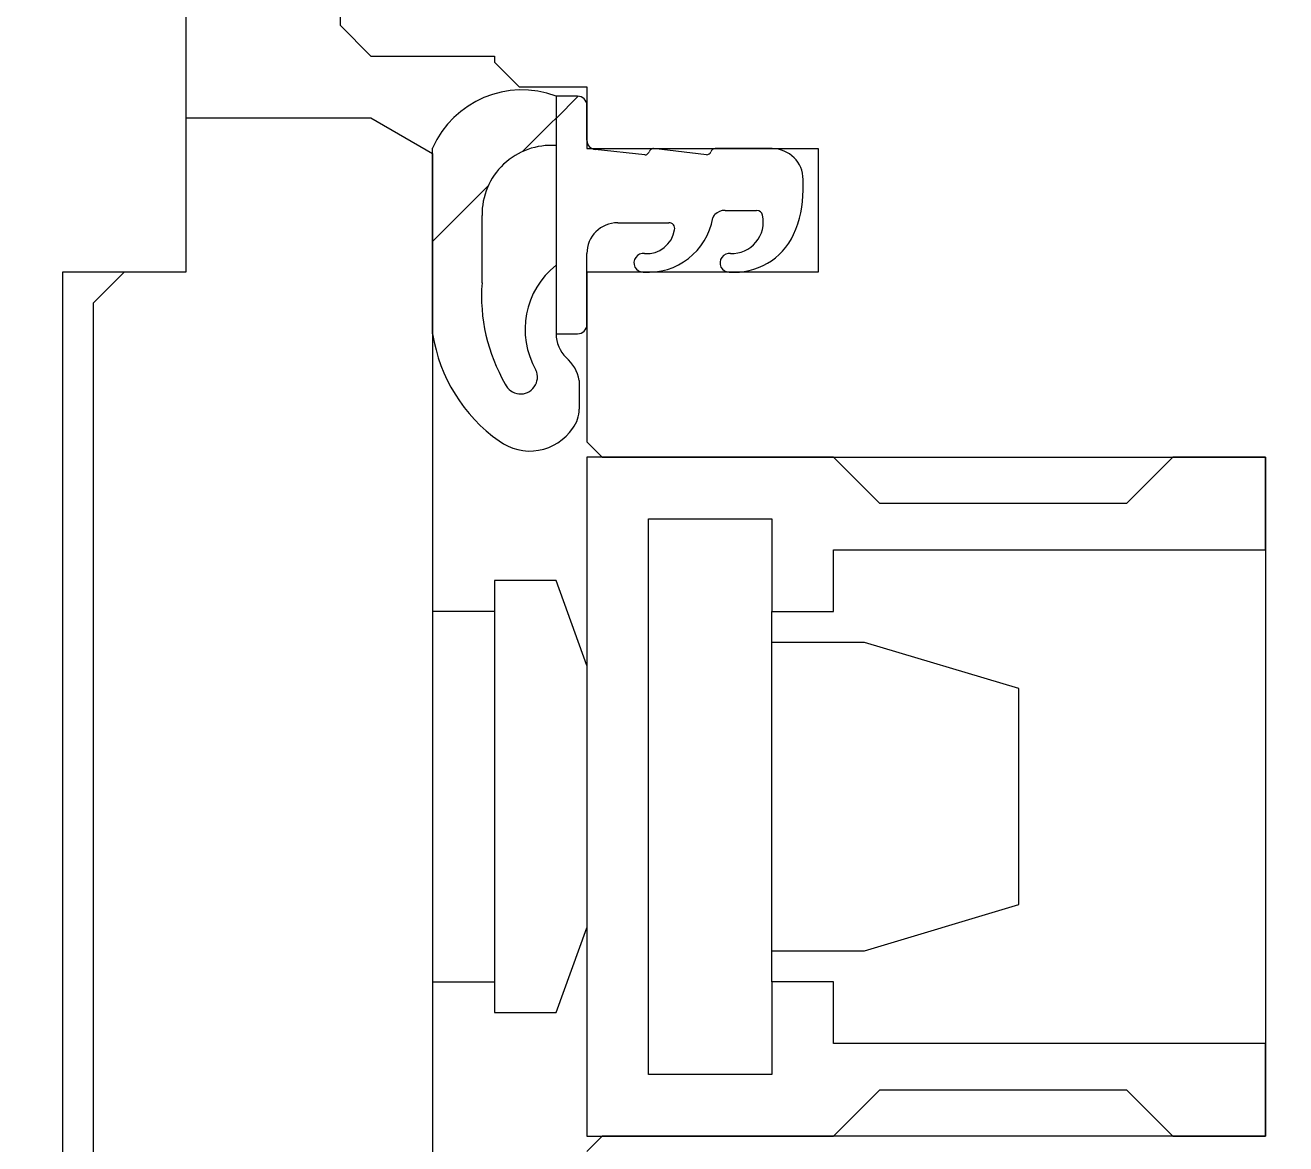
# Model space of a CAD drawing. Header units: metres. Extents: x 2.1 to 55.1, y 135.2 to 164.9.
# Drawn here: x 32.2237 to 32.26457, y 143.22345 to 143.2597 of the extents above; entities that cross this region are included whole.
import ezdxf

# ---------------------------------------------------------------- set-up
doc = ezdxf.new("R2010")
doc.units = ezdxf.units.M
doc.header["$PDMODE"] = 65
doc.linetypes.add('AUSGEZOGEN', pattern=[0])
doc.linetypes.add('VERDECKT', pattern=[9.524999999999999, 6.35, -3.175])
for name, color, linetype, lineweight in [('XR$1$Fenster', 7, 'AUSGEZOGEN', 18), ('XR$1$Vermassung Decke', 180, 'VERDECKT', 25), ('XR$1$Vorhangbrett', 7, 'AUSGEZOGEN', 13), ('XR$1$Werkplan- Ausfuehrungsmasse', 7, 'AUSGEZOGEN', 13)]:
    doc.layers.add(name, color=color, linetype=linetype, lineweight=lineweight)
doc.styles.add('ARIAL', font='ARIAL.TTF')
doc.dimstyles.new('DIMSTYLE_16', dxfattribs={"dimtxt": 0.125, "dimasz": 0.15, "dimexe": 0, "dimexo": 0, "dimgap": 0.0625, "dimtad": 2, "dimdec": 1, "dimlfac": 100, "dimrnd": 0.5, "dimzin": 4, "dimdsep": 46, "dimtxsty": 'ARIAL', "dimblk1": 'ALL_ML_KREIS', "dimblk2": 'ALL_ML_KREIS', "dimsah": 1, "dimcen": 0, "dimclrd": 256, "dimclre": 256, "dimclrt": 256, "dimadec": 0, "dimazin": 0, "dimtfac": 1, "dimtdec": 0, "dimtix": 1, "dimtmove": 2, "dimatfit": 3, "dimfxl": 0, "dimtvp": 1.2, "dimtzin": 0, "dimlwd": 0, "dimlwe": -1, "dimarcsym": 0})
doc.dimstyles.new('DIMSTYLE_18', dxfattribs={"dimtxt": 0.125, "dimasz": 0.15, "dimexe": 0, "dimexo": 0, "dimgap": 0.0625, "dimtad": 2, "dimrnd": 0.005, "dimzin": 4, "dimdsep": 46, "dimtxsty": 'ARIAL', "dimblk1": 'ALL_ML_KREIS', "dimblk2": 'ALL_ML_KREIS', "dimsah": 1, "dimcen": 0, "dimclrd": 256, "dimclre": 256, "dimclrt": 256, "dimadec": 0, "dimazin": 0, "dimtfac": 1, "dimtdec": 0, "dimtix": 1, "dimtmove": 2, "dimatfit": 3, "dimfxl": 0, "dimtzin": 0, "dimlwd": 0, "dimlwe": -1, "dimarcsym": 0})
doc.dimstyles.new('DIMSTYLE_3', dxfattribs={"dimtxt": 0.1, "dimasz": 0.15, "dimexe": 0, "dimexo": 0, "dimgap": 0.05, "dimtad": 2, "dimdec": 1, "dimlfac": 100, "dimrnd": 0.5, "dimzin": 4, "dimdsep": 46, "dimtxsty": 'ARIAL', "dimblk1": 'ALL_ML_KREIS', "dimblk2": 'ALL_ML_KREIS', "dimsah": 1, "dimcen": 0, "dimclrd": 240, "dimclre": 240, "dimclrt": 240, "dimadec": 0, "dimazin": 0, "dimtfac": 1, "dimtdec": 0, "dimtix": 1, "dimtmove": 2, "dimatfit": 3, "dimfxl": 0, "dimtvp": 1.2, "dimtzin": 0, "dimlwd": 0, "dimlwe": 13, "dimarcsym": 0})
doc.dimstyles.new('DIMSTYLE_35', dxfattribs={"dimtxt": 0.1, "dimasz": 0.15, "dimexe": 0, "dimexo": 1e-06, "dimgap": 0.05, "dimtad": 2, "dimdec": 1, "dimlfac": 100, "dimrnd": 0.1, "dimzin": 4, "dimdsep": 46, "dimtxsty": 'ARIAL', "dimblk1": 'ALL_ML_KREIS', "dimblk2": 'ALL_ML_KREIS', "dimsah": 1, "dimcen": 0, "dimse1": 1, "dimse2": 1, "dimclrd": 256, "dimclre": 256, "dimclrt": 256, "dimadec": 0, "dimazin": 0, "dimtfac": 1, "dimtdec": 0, "dimtix": 1, "dimtmove": 2, "dimatfit": 3, "dimfxl": 0, "dimtvp": 1.2, "dimtzin": 0, "dimlwd": 0, "dimlwe": 18, "dimarcsym": 0})

# ---------------------------------------------------------------- blocks, each defined once
blk = doc.blocks.new('SCHRAFFUR_0')
at = {"layer": 'XR$1$Fenster', "color": 7, "linetype": 'AUSGEZOGEN', "lineweight": 13, "transparency": 33554687}
blk.add_line((32.23691174316406, 143.2526917114258), (32.23871435079869, 143.2544943190604), dxfattribs=at)
blk.add_lwpolyline([(32.23982207936808, 143.2556020476298), (32.2407517868812, 143.2565317551429), (32.2407517868812, 143.2565317551429), (32.24091181607005, 143.2566917843318)], dxfattribs=at)
blk = doc.blocks.new('ALL_ML_KREIS')
at = {"color": 0, "linetype": 'ByBlock', "lineweight": -2}
for p, q in [((0, -0.5), (0, 0.5)), ((-1, 0), (0.5, 0))]:
    blk.add_line(p, q, dxfattribs=at)
blk.add_circle((0, 0), 0.15, dxfattribs=at)
blk = doc.blocks.new('*D32')
at = {"layer": 'DEFPOINTS', "color": 92, "linetype": 'AUSGEZOGEN', "lineweight": 13, "true_color": 0x00c600, "transparency": 33554687}
for p in [(28.73091207872055, 143.084699050955), (28.57091207872055, 143.0046990509549), (34.85591207872056, 143.0046990509549)]:
    blk.add_point(p, dxfattribs=at)
at = {"layer": 'XR$1$Vermassung Decke', "color": 92, "linetype": 'AUSGEZOGEN', "lineweight": -2, "true_color": 0x00c600, "transparency": 33554687}
for p, q in [((34.85591207872056, 143.084699050955), (34.85591207872056, 143.084699050955)), ((34.85591207872056, 143.0046990509549), (34.85591207872056, 143.084699050955)), ((34.85591207872056, 143.0046990509549), (34.85591207872056, 143.0046990509549))]:
    blk.add_line(p, q, dxfattribs=at)
at = {"layer": 'XR$1$Vermassung Decke', "color": 92, "linetype": 'AUSGEZOGEN', "lineweight": 13, "true_color": 0x00c600, "transparency": 33554687, "xscale": 0.15, "yscale": 0.15, "zscale": 0.15}
for p, rotation in [((34.85591207872056, 143.084699050955), 90), ((34.85591207872056, 143.0046990509549), 270)]:
    blk.add_blockref('ALL_ML_KREIS', p, dxfattribs=dict(at, rotation=rotation))
at = {"layer": 'XR$1$Vermassung Decke', "color": 92, "linetype": 'AUSGEZOGEN', "lineweight": 13, "true_color": 0x00c600, "transparency": 33554687, "insert": (34.75420675812029, 143.142199050955), "char_height": 0.1, "width": 0.3, "attachment_point": 5, "rotation": 90, "style": 'ARIAL'}
blk.add_mtext('\\A1;{\\A1;{8\\H0.066000;\\S^ ;}}', dxfattribs=at)
blk = doc.blocks.new('*D178')
at = {"layer": 'DEFPOINTS', "transparency": 33554687}
for p in [(32.09091207872055, 143.264699050955), (32.09091207872055, 143.084699050955), (33.51091207872054, 143.084699050955)]:
    blk.add_point(p, dxfattribs=at)
at = {"layer": 'XR$1$Werkplan- Ausfuehrungsmasse', "lineweight": -2, "transparency": 33554687}
for p, q in [((33.51091207872054, 143.264699050955), (33.51091207872054, 143.264699050955)), ((33.51091207872054, 143.084699050955), (33.51091207872054, 143.264699050955)), ((33.51091207872054, 143.084699050955), (33.51091207872054, 143.084699050955))]:
    blk.add_line(p, q, dxfattribs=at)
at = {"layer": 'XR$1$Werkplan- Ausfuehrungsmasse', "transparency": 33554687, "xscale": 0.15, "yscale": 0.15, "zscale": 0.15}
for p, rotation in [((33.51091207872054, 143.264699050955), 90), ((33.51091207872054, 143.084699050955), 270)]:
    blk.add_blockref('ALL_ML_KREIS', p, dxfattribs=dict(at, rotation=rotation))
at = {"layer": 'XR$1$Werkplan- Ausfuehrungsmasse', "transparency": 33554687, "insert": (33.3962804279702, 143.3746990509549), "char_height": 0.125, "width": 0.5, "attachment_point": 5, "rotation": 90, "style": 'ARIAL'}
blk.add_mtext('\\A1;{\\A1;{18\\H0.082500;\\S^ ;}}', dxfattribs=at)
blk = doc.blocks.new('*D179')
at = {"layer": 'DEFPOINTS', "transparency": 33554687}
for p in [(33.79091207872055, 149.1746990021271), (32.09091207872055, 143.264699050955), (33.51091207872054, 143.264699050955)]:
    blk.add_point(p, dxfattribs=at)
at = {"layer": 'XR$1$Werkplan- Ausfuehrungsmasse', "lineweight": -2, "transparency": 33554687}
for p, q in [((33.65091207872054, 149.1746990021271), (33.51091207872054, 149.1746990021271)), ((33.51091207872054, 143.264699050955), (33.51091207872054, 149.1746990021271)), ((33.51091207872054, 143.264699050955), (33.51091207872054, 143.264699050955))]:
    blk.add_line(p, q, dxfattribs=at)
at = {"layer": 'XR$1$Werkplan- Ausfuehrungsmasse', "transparency": 33554687, "xscale": 0.15, "yscale": 0.15, "zscale": 0.15}
for p, rotation in [((33.51091207872054, 149.1746990021271), 90), ((33.51091207872054, 143.264699050955), 270)]:
    blk.add_blockref('ALL_ML_KREIS', p, dxfattribs=dict(at, rotation=rotation))
at = {"layer": 'XR$1$Werkplan- Ausfuehrungsmasse', "transparency": 33554687, "insert": (33.3962804279702, 145.9040099601457), "char_height": 0.125, "width": 0.5, "attachment_point": 5, "rotation": 90, "style": 'ARIAL'}
blk.add_mtext('\\A1;{\\A1;{5.91\\H0.082500;\\S^ ;}}', dxfattribs=at)
blk = doc.blocks.new('*D239')
at = {"layer": 'DEFPOINTS', "color": 191, "linetype": 'AUSGEZOGEN', "lineweight": 13, "true_color": 0xbe96ea, "transparency": 33554687}
for p in [(35.68591207872056, 143.3446990509549), (31.49091207872055, 143.264699050955), (31.69091207872055, 143.264699050955)]:
    blk.add_point(p, dxfattribs=at)
at = {"layer": 'XR$1$Vorhangbrett', "color": 191, "linetype": 'AUSGEZOGEN', "lineweight": -2, "true_color": 0xbe96ea, "transparency": 33554687}
blk.add_line((31.49091207872055, 143.264699050955), (31.49091207872055, 143.3446990509549), dxfattribs=at)
at = {"layer": 'XR$1$Vorhangbrett', "color": 191, "linetype": 'AUSGEZOGEN', "lineweight": 13, "true_color": 0xbe96ea, "transparency": 33554687, "xscale": 0.15, "yscale": 0.15, "zscale": 0.15}
for p, rotation in [((31.49091207872055, 143.3446990509549), 90), ((31.49091207872055, 143.264699050955), 270)]:
    blk.add_blockref('ALL_ML_KREIS', p, dxfattribs=dict(at, rotation=rotation))
at = {"layer": 'XR$1$Vorhangbrett', "color": 191, "linetype": 'AUSGEZOGEN', "lineweight": 13, "true_color": 0xbe96ea, "transparency": 33554687, "insert": (31.38920675812028, 143.4021990509549), "char_height": 0.1, "width": 0.3, "attachment_point": 5, "rotation": 90, "style": 'ARIAL'}
blk.add_mtext('\\A1;{\\A1;{8\\H0.066000;\\S^ ;}}', dxfattribs=at)

msp = doc.modelspace()

# ---------------------------------------------------------------- hatches: boundary and pattern name
at = {"layer": 'XR$1$Fenster', "linetype": 'AUSGEZOGEN', "lineweight": 13, "transparency": 33554687}
h = msp.add_hatch(dxfattribs=at)
h.set_pattern_fill('SCHRAFFUR_1', color=256, scale=0.05, angle=180, style=0, pattern_type=2)
h.set_pattern_definition([(225, (0, 0), (0.1414213562373095, -0.1414213562373095), []), (225, (0.07071067811865477, -0.07071067811865472), (0.1414213562373095, -0.1414213562373095), [])])
h.paths.add_polyline_path([(32.24191174331359, 143.2559699297224), (32.24191174134919, 143.2570992832883), (32.24191135627491, 143.2571144780383), (32.24191020209341, 143.2571296337823), (32.24190828176746, 143.2571447116156), (32.24190560022652, 143.2571596728337), (32.24190216435405, 143.2571744790314), (32.2418979829699, 143.2571890922013), (32.24189306680761, 143.2572034748318), (32.24188742848689, 143.2572175900026), (32.24188108248126, 143.2572314014805), (32.24187404508079, 143.2572448738115), (32.24186633435041, 143.2572579724125), (32.24185797008345, 143.2572706636593), (32.24184897375085, 143.257282914974), (32.2418393684461, 143.2572946949073), (32.24182917882584, 143.2573059732205), (32.2418184310467, 143.2573167209622), (32.24180715269807, 143.2573269105433), (32.24179537273131, 143.257336515807), (32.24178312138542, 143.257345512097), (32.24177043010945, 143.2573538763198), (32.2417573314817, 143.2573615870046), (32.24174385912616, 143.2573686243582), (32.24173004762618, 143.2573749703158), (32.2417159324357, 143.2573806085874), (32.24170154978819, 143.2573855246997), (32.24168693660371, 143.257389706033), (32.24167213039406, 143.257393141854), (32.24165716916664, 143.2573958233428), (32.24164209132663, 143.2573977436163), (32.24162693557869, 143.2573988977451), (32.24161174082737, 143.2573992827665), (32.24091174082737, 143.2573992815489), (32.24091175422078, 143.249699281549), (32.24161175422077, 143.2496992827666), (32.24162694897076, 143.2496996678408), (32.24164210471469, 143.2497008220223), (32.24165718254801, 143.2497027423483), (32.24167214376612, 143.2497054238892), (32.24168694996381, 143.2497088597617), (32.24170156313374, 143.2497130411458), (32.24171594576416, 143.2497179573081), (32.24173006093501, 143.2497235956289), (32.24174387241292, 143.2497299416345), (32.24175734474397, 143.2497369790349), (32.2417704433449, 143.2497446897653), (32.24178313459178, 143.2497530540323), (32.24179538590636, 143.2497620503649), (32.24180716583971, 143.2497716556696), (32.2418184441529, 143.2497818452899), (32.24182919189465, 143.249792593069), (32.24183938147567, 143.2498038714177), (32.24184898673946, 143.2498156513844), (32.24185798302943, 143.2498279027303), (32.24186634725223, 143.2498405940063), (32.24187405793705, 143.2498536926341), (32.24188109529064, 143.2498671649896), (32.24188744124823, 143.2498809764895), (32.24189307951984, 143.24989509168), (32.24189799563209, 143.2499094743276), (32.24190217696541, 143.249924087512), (32.24190561278637, 143.2499388937216), (32.24190829427527, 143.2499538549491), (32.24191021454877, 143.2499689327891), (32.24191136867755, 143.249984088537), (32.24191175369896, 143.2499992832884), (32.24191174969841, 143.2522992391634), (32.24191303310313, 143.2523498883344), (32.24191688019904, 143.2524004074943), (32.24192328111069, 143.2524506669609), (32.24193221940701, 143.252500537719), (32.24194367214356, 143.2525498917512), (32.24195760992129, 143.2525986023661), (32.24197399696215, 143.2526465445245), (32.24199279120084, 143.2526935951595), (32.24201394439282, 143.2527396334927), (32.24203740223813, 143.2527845413445), (32.24206310452083, 143.252828203437), (32.24209098526353, 143.2528705076902), (32.24212097289676, 143.2529113455099), (32.24215299044272, 143.2529506120657), (32.24218695571279, 143.2529882065611), (32.24222278151862, 143.2530240324916), (32.2422603758959, 143.2530579978925), (32.24229964234038, 143.253090015575), (32.24234048005567, 143.2531200033503), (32.24238278421194, 143.2531478842402), (32.24242644621504, 143.2531735866748), (32.2424713539852, 143.2531970446763), (32.24251739224485, 143.2532181980285), (32.24256444281442, 143.2532369924308), (32.24261238491579, 143.2532533796385), (32.24266109548226, 143.2532673175857), (32.24271044947452, 143.2532787704939), (32.24276032020155, 143.2532877089637), (32.24281057964593, 143.2532941100502), (32.24286109879238, 143.2532979573218), (32.242911747959, 143.2532992409028), (32.24456641606614, 143.2532992437809), (32.24457740507638, 143.2532991324235), (32.24458836935184, 143.2532983871648), (32.2445992723564, 143.2532970104883), (32.24461007775815, 143.2532950069814), (32.24462074955041, 143.2532923833205), (32.2446312521717, 143.2532891482482), (32.24464155062431, 143.2532853125448), (32.24465161059083, 143.2532808889919), (32.2446613985486, 143.2532758923301), (32.24467088188135, 143.2532703392096), (32.2446800289879, 143.2532642481351), (32.24468880938748, 143.2532576394038), (32.2446971938213, 143.2532505350378), (32.24470515435003, 143.2532429587109), (32.2447126644469, 143.2532349356696), (32.24471969908614, 143.253226492649), (32.24472623482632, 143.2532176577836), (32.24473224988849, 143.2532084605136), (32.24473772422874, 143.2531989314872), (32.24474263960499, 143.2531891024576), (32.24474697963784, 143.253179006178), (32.24475072986503, 143.2531686762921), (32.24475387778975, 143.253158147222), (32.2447564129222, 143.2531474540536), (32.24475832681461, 143.2531366324196), (32.24475961308934, 143.2531257183807), (32.24476026746016, 143.2531147483058), (32.24476028774652, 143.25310375875), (32.24475967388079, 143.2530927863339), (32.24475842790859, 143.2530818676206), (32.24475655398182, 143.2530710389944), (32.24474863175678, 143.253027758176), (32.24473864859083, 143.2529849057866), (32.24472662733307, 143.252942579905), (32.24471259549735, 143.2529008774054), (32.24469658519925, 143.252859893735), (32.24467863308258, 143.2528197226958), (32.24465878023553, 143.2527804562298), (32.2446370720966, 143.2527421842088), (32.24461355835063, 143.2527049942285), (32.24458829281506, 143.252668971408), (32.24456133331677, 143.252634198195), (32.24453274155975, 143.2526007541773), (32.24450258298378, 143.2525687159005), (32.24447092661481, 143.2525381566926), (32.24443784490679, 143.2525091464964), (32.24440341357602, 143.2524817517096), (32.24436771142771, 143.2524560350322), (32.24433082017573, 143.2524320553239), (32.24429282425548, 143.2524098674684), (32.24425381063069, 143.2523895222486), (32.24421386859441, 143.25237106623), (32.24417308956461, 143.2523545416539), (32.24413156687486, 143.2523399863414), (32.24408939556089, 143.252327433606), (32.24404667214295, 143.2523169121781), (32.2440034944049, 143.2523084461388), (32.24395996117044, 143.2523020548647), (32.24391617207693, 143.252297752984), (32.24387222734735, 143.2522955503429), (32.24382822756086, 143.2522954519824), (32.24378427342263, 143.2522974581279), (32.24375252949332, 143.2523005578639), (32.24372063579951, 143.2523002791058), (32.24368895090041, 143.2522966249876), (32.24365783100789, 143.25228963659), (32.24362762598186, 143.2522793924788), (32.24359867539697, 143.2522660078218), (32.24357130472505, 143.2522496330934), (32.24354582167605, 143.2522304523836), (32.24352251273866, 143.2522086813283), (32.24350163995946, 143.2521845646847), (32.24348343799699, 143.2521583735799), (32.24346811148359, 143.2521304024627), (32.24345583272491, 143.2521009657934), (32.24344673976269, 143.2520703945087), (32.24344093482296, 143.2520390323008), (32.24343848316673, 143.2520072317537), (32.2434394123563, 143.2519753503796), (32.24344371194544, 143.251943746599), (32.24345133359677, 143.251912775712), (32.24346219162523, 143.2518827859033), (32.24347616396134, 143.2518541143279), (32.24349309352358, 143.251827083321), (32.24351278998436, 143.2518019967739), (32.24353503190969, 143.2517791367177), (32.24355956924865, 143.2517587601526), (32.24358612614456, 143.2517410961584), (32.24361440403618, 143.2517263433194), (32.24364408501435, 143.251714667492), (32.24367483539589, 143.2517061999395), (32.24370630947509, 143.2517010358568), (32.24373815341016, 143.2516992333002), (32.24383914326566, 143.2516938608228), (32.24394027436055, 143.2516932986189), (32.24404131770528, 143.2516975479616), (32.24414204450898, 143.2517065992291), (32.24424222669753, 143.2517204319268), (32.24434163742995, 143.2517390147336), (32.24444005161208, 143.2517623055726), (32.24453724640624, 143.2517902517069), (32.24463300173575, 143.2518227898583), (32.24472710078331, 143.2518598463513), (32.24481933048194, 143.2519013372795), (32.24490948199736, 143.2519471686955), (32.24499735120091, 143.2519972368241), (32.24508273913174, 143.2520514282966), (32.24516545244725, 143.2521096204083), (32.24524530386102, 143.2521716813957), (32.2453221125667, 143.2522374707349), (32.24539570464755, 143.2523068394603), (32.24546591347018, 143.2523796305013), (32.24553258006187, 143.2524556790383), (32.24559555347046, 143.2525348128758), (32.24565469110624, 143.2526168528323), (32.24570985906483, 143.252701613146), (32.24576093243024, 143.2527889018954), (32.24580779555788, 143.252878521434), (32.24585034233628, 143.2529702688377), (32.24588847642742, 143.2530639363641), (32.24592211148494, 143.2531593119236), (32.24595117134943, 143.2532561795585), (32.24597559022113, 143.2533543199331), (32.24599531280875, 143.2534535108297), (32.24599607632422, 143.2534576370329), (32.24599692623975, 143.2534617463093), (32.24599786218121, 143.2534658368498), (32.2459988837366, 143.2534699068539), (32.24599999045618, 143.2534739545298), (32.24600118185278, 143.2534779780958), (32.24600245740195, 143.2534819757805), (32.24600381654212, 143.2534859458241), (32.24600525867505, 143.253489886479), (32.24600678316585, 143.2534937960105), (32.24600838934343, 143.2534976726975), (32.24601007650072, 143.2535015148335), (32.24601184389503, 143.253505320727), (32.24601369074833, 143.2535090887028), (32.24601561624759, 143.2535128171021), (32.24601761954521, 143.2535165042836), (32.24601969975929, 143.2535201486241), (32.24602185597412, 143.2535237485194), (32.24602408724046, 143.2535273023848), (32.24602639257613, 143.2535308086557), (32.24602877096626, 143.2535342657888), (32.24603122136387, 143.2535376722621), (32.24603374269024, 143.253541026576), (32.24603633383548, 143.253544327254), (32.24603899365891, 143.253547572843), (32.24604172098967, 143.2535507619142), (32.24604451462712, 143.2535538930639), (32.24604737334148, 143.2535569649137), (32.24605029587431, 143.2535599761111), (32.24605328093907, 143.2535629253309), (32.2460563272217, 143.2535658112745), (32.24606526878258, 143.2535739074891), (32.24607440304597, 143.2535817856509), (32.24608372469569, 143.2535894411749), (32.24609322830658, 143.2535968696055), (32.2461029083475, 143.2536040666195), (32.24611275918468, 143.253611028028), (32.24612277508488, 143.2536177497796), (32.24613295021889, 143.2536242279622), (32.24614327866473, 143.2536304588054), (32.24615375441126, 143.253636438683), (32.24616437136157, 143.2536421641147), (32.24617512333658, 143.2536476317682), (32.24618600407867, 143.2536528384613), (32.24619700725519, 143.2536577811638), (32.24620812646231, 143.253662456999), (32.24621935522862, 143.2536668632455), (32.24623068701899, 143.2536709973389), (32.24624211523827, 143.2536748568733), (32.24625363323529, 143.2536784396022), (32.24626523430651, 143.2536817434406), (32.24627691170009, 143.2536847664656), (32.24628865861982, 143.2536875069178), (32.24630046822894, 143.2536899632024), (32.24631233365429, 143.2536921338896), (32.24632424799013, 143.2536940177162), (32.24633620430235, 143.2536956135858), (32.24634819563233, 143.2536969205696), (32.24636021500114, 143.2536979379069), (32.24637225541345, 143.2536986650057), (32.24638430986176, 143.2536991014427), (32.24639637133038, 143.2536992469639), (32.24741525376841, 143.2536992487362), (32.24742395491579, 143.2536990593868), (32.24743263958695, 143.2536984916668), (32.24744129133618, 143.2536975466514), (32.24744989378016, 143.25369622613), (32.2474584306289, 143.2536945326033), (32.24746688571663, 143.2536924692782), (32.24747524303241, 143.2536900400618), (32.24748348675045, 143.2536872495544), (32.24749160126008, 143.25368410304), (32.24749957119526, 143.2536806064771), (32.24750738146382, 143.253676766487), (32.24751501727582, 143.2536725903411), (32.24752246417177, 143.2536680859477), (32.24752970804988, 143.2536632618365), (32.24753673519282, 143.2536581271426), (32.24754353229368, 143.2536526915894), (32.24755008648113, 143.2536469654698), (32.24755638534391, 143.2536409596271), (32.24756241695415, 143.2536346854342), (32.24756816989015, 143.2536281547721), (32.24757363325791, 143.2536213800078), (32.2475787967117, 143.2536143739701), (32.24758365047381, 143.253607149926), (32.24758818535291, 143.2535997215554), (32.24759239276156, 143.2535921029248), (32.24759626473242, 143.2535843084613), (32.24759979393333, 143.2535763529249), (32.24760297368126, 143.2535682513805), (32.24760579795489, 143.2535600191695), (32.24760826140604, 143.2535516718809), (32.24761035936981, 143.2535432253214), (32.24762114210748, 143.2534840625565), (32.24762845928306, 143.2534243720285), (32.24763228603322, 143.2533643565624), (32.24763260935485, 143.2533042200872), (32.24762942814933, 143.2532441669431), (32.24762275322625, 143.2531844011871), (32.24761260726655, 143.2531251258997), (32.24759902474565, 143.253066542495), (32.24758205181612, 143.2530088500358), (32.24756174615102, 143.2529522445576), (32.24753817674775, 143.2528969184028), (32.24751142369377, 143.2528430595661), (32.2474815778944, 143.2527908510567), (32.24744874076389, 143.2527404702762), (32.2474130238809, 143.2526920884153), (32.24737454860925, 143.252645869873), (32.24733344568568, 143.2526019716969), (32.2472898547755, 143.2525605430506), (32.24724392399803, 143.2525217247061), (32.24719580942337, 143.2524856485659), (32.24714567454199, 143.2524524372145), (32.24709368970927, 143.2524222035023), (32.24704003156663, 143.2523950501615), (32.24698488244125, 143.2523710694577), (32.24692842972662, 143.2523503428758), (32.24687086524572, 143.2523329408435), (32.24681238459929, 143.252318922492), (32.24675318650111, 143.2523083354546), (32.24669347210283, 143.2523012157057), (32.24663344431044, 143.2522975874377), (32.24657330709486, 143.2522974629792), (32.24654156316554, 143.2523005627152), (32.24650966947173, 143.2523002839571), (32.24647798457262, 143.2522966298388), (32.24644686468012, 143.2522896414413), (32.24641665965407, 143.2522793973301), (32.24638770906919, 143.252266012673), (32.24636033839727, 143.2522496379446), (32.24633485534827, 143.2522304572349), (32.24631154641088, 143.2522086861796), (32.24629067363168, 143.252184569536), (32.24627247166922, 143.2521583784311), (32.24625714515581, 143.2521304073139), (32.24624486639713, 143.2521009706447), (32.2462357734349, 143.25207039936), (32.24622996849517, 143.252039037152), (32.24622751683895, 143.252007236605), (32.24622844602852, 143.2519753552308), (32.24623274561766, 143.2519437514503), (32.24624036726899, 143.2519127805633), (32.24625122529745, 143.2518827907545), (32.24626519763358, 143.2518541191791), (32.24628212719581, 143.2518270881723), (32.24630182365659, 143.2518020016252), (32.24632406558192, 143.251779141569), (32.24634860292088, 143.2517587650038), (32.24637515981678, 143.2517411010096), (32.24640343770841, 143.2517263481707), (32.24643311868657, 143.2517146723433), (32.2464638690681, 143.2517062047907), (32.2464953431473, 143.251701040708), (32.24652718708238, 143.2516992381515), (32.24661013599769, 143.2516943913131), (32.24669321113939, 143.2516927990737), (32.24677628485856, 143.2516944638798), (32.24685922950843, 143.2516993831735), (32.24694191764063, 143.251707549396), (32.24702422220086, 143.2517189499995), (32.24710601672425, 143.2517335674663), (32.24718717552959, 143.2517513793362), (32.24726757391252, 143.2517723582403), (32.24734708833707, 143.2517964719435), (32.24742559662555, 143.251823683394), (32.24750297814619, 143.2518539507799), (32.24757911399863, 143.2518872275942), (32.24765388719646, 143.2519234627054), (32.24772718284711, 143.2519626004364), (32.24779888832832, 143.2520045806504), (32.24786889346115, 143.2520493388425), (32.24793709067942, 143.25209680624), (32.24800337519483, 143.2521469099066), (32.24806764515804, 143.2521995728558), (32.24812980181519, 143.2522547141685), (32.24818974965962, 143.2523122491174), (32.2482473965786, 143.2523720892973), (32.24830265399487, 143.2524341427609), (32.24835543700279, 143.25249831416), (32.24840566449873, 143.2525645048923), (32.24845325930576, 143.2526326132526), (32.24849814829217, 143.2527025345891), (32.24854026248391, 143.2527741614643), (32.24857953717049, 143.25284738382), (32.24861591200449, 143.2529220891468), (32.24863506969061, 143.2529656776253), (32.24865363664847, 143.2530095209883), (32.24867160948799, 143.2530536112303), (32.24868898492746, 143.2530979403008), (32.24870575979433, 143.2531425001061), (32.24872193102568, 143.2531872825097), (32.24873749566881, 143.253232279335), (32.24875245088175, 143.2532774823659), (32.24876679393387, 143.2533228833488), (32.24878052220625, 143.2533684739941), (32.24879363319227, 143.2534142459772), (32.24880612449797, 143.2534601909408), (32.2488179938426, 143.2535063004958), (32.24882923905891, 143.2535525662229), (32.24883985809363, 143.2535989796746), (32.24884984900789, 143.2536455323763), (32.24885920997738, 143.2536922158278), (32.24886793929293, 143.2537390215053), (32.24887603536065, 143.2537859408626), (32.24888349670226, 143.2538329653326), (32.24889032195542, 143.2538800863292), (32.24889650987391, 143.2539272952485), (32.24890205932785, 143.2539745834707), (32.24890696930399, 143.2540219423614), (32.24891123890582, 143.2540693632735), (32.24891486735373, 143.2541168375482), (32.24891785398524, 143.2541643565174), (32.248920198255, 143.2542119115045), (32.24892189973496, 143.2542594938264), (32.24892295811447, 143.2543070947952), (32.24892337320027, 143.2543547057194), (32.2489229956308, 143.2546993486488), (32.24892165874068, 143.254749983169), (32.24891776244036, 143.2548004852557), (32.24891131670445, 143.2548507256219), (32.24890233803425, 143.254900575651), (32.24889084941542, 143.2549499077252), (32.24887688025914, 143.2549985955532), (32.2488604663269, 143.2550465144924), (32.24884164963883, 143.2550935418692), (32.24882047836621, 143.255139557292), (32.24879700670813, 143.2551844429599), (32.24877129475274, 143.2552280839642), (32.24874340832339, 143.2552703685828), (32.24871341881015, 143.2553111885658), (32.24868140298712, 143.2553504394128), (32.24864744281572, 143.2553880206405), (32.24861162523497, 143.2554238360397), (32.24857404193897, 143.2554577939221), (32.24853478914206, 143.2554898073545), (32.24849396733256, 143.2555197943814), (32.24845168101554, 143.2555476782352), (32.24840803844521, 143.2555733875326), (32.24836315134781, 143.2555968564567), (32.24831713463566, 143.2556180249266), (32.24827010611292, 143.2556368387504), (32.24822218617399, 143.255653249764), (32.24817349749535, 143.2556672159548), (32.24812416472143, 143.2556787015689), (32.24807431414562, 143.2556876772029), (32.24802407338685, 143.2556941198788), (32.24797357106296, 143.2556980131032), (32.24792293646139, 143.2556993469092), (32.24607134689158, 143.2556992373586), (32.24606543392977, 143.2556991186019), (32.2460595304625, 143.2556987632222), (32.24605364595508, 143.2556981717892), (32.24604778984243, 143.2556973452511), (32.2460419715139, 143.2556962849334), (32.24603620029833, 143.2556949925359), (32.24603048544895, 143.2556934701308), (32.24602483612868, 143.2556917201591), (32.24601926139528, 143.2556897454267), (32.24601377018705, 143.2556875490996), (32.24600837130826, 143.2556851346994), (32.2460030734152, 143.2556825060971), (32.24599788500224, 143.2556796675075), (32.24599281438819, 143.2556766234815), (32.24598786970301, 143.2556733789), (32.24598305887476, 143.2556699389652), (32.24597838961684, 143.2556663091923), (32.24597386941571, 143.2556624954012), (32.24596950551883, 143.2556585037068), (32.24596530492301, 143.255654340509), (32.24596127436329, 143.2556500124831), (32.24595742030206, 143.2556455265682), (32.24595374891868, 143.2556408899568), (32.2459502660997, 143.2556361100831), (32.24594697742925, 143.2556311946109), (32.24594388818021, 143.2556261514214), (32.24594100330575, 143.2556209886004), (32.24593832743131, 143.2556157144259), (32.24593586484723, 143.2556103373542), (32.2459336195019, 143.2556048660066), (32.2459315949954, 143.2555993091555), (32.24592955122646, 143.2555937025203), (32.24592728268595, 143.2555881830027), (32.24592479307575, 143.2555827596098), (32.24592208645846, 143.2555774411915), (32.24591916725086, 143.2555722364267), (32.24591604021658, 143.2555671538086), (32.24591271045843, 143.2555622016312), (32.24590918341002, 143.2555573879758), (32.24590546482688, 143.2555527206971), (32.24590156077713, 143.2555482074117), (32.24589747763154, 143.2555438554843), (32.24589322205308, 143.2555396720166), (32.24588880098618, 143.2555356638353), (32.24588422164525, 143.255531837481), (32.24587949150303, 143.2555281991979), (32.2458746182783, 143.2555247549228), (32.24586960992337, 143.2555215102763), (32.245864474611, 143.2555184705532), (32.24585922072117, 143.2555156407136), (32.24585385682737, 143.2555130253756), (32.24584839168256, 143.2555106288067), (32.24584283420492, 143.255508454918), (32.24583719346335, 143.2555065072567), (32.24583147866259, 143.2555047890011), (32.24582569912825, 143.2555033029551), (32.24581986429152, 143.2555020515438), (32.24581398367389, 143.2555010368091), (32.24580806687157, 143.2555002604071), (32.24580212353975, 143.2554997236045), (32.24579616337699, 143.2554994272775), (32.24579019610923, 143.2554993719096), (32.24407299389157, 143.2556992429226), (32.24406998996704, 143.2556995510296), (32.24406697874642, 143.2556997769564), (32.24406396247756, 143.2556999205344), (32.24406094341204, 143.2556999816563), (32.24405792380355, 143.2556999602766), (32.2440549059062, 143.2556998564112), (32.24405189197277, 143.2556996701376), (32.24404888425315, 143.255699401595), (32.24404588499253, 143.2556990509837), (32.24404289642984, 143.2556986185654), (32.24403992079598, 143.2556981046631), (32.24403696031222, 143.2556975096603), (32.2440340171885, 143.2556968340011), (32.24403109362184, 143.2556960781899), (32.24402819179464, 143.255695242791), (32.24402531387305, 143.2556943284279), (32.2440224620054, 143.2556933357832), (32.24401963832059, 143.255692265598), (32.24401684492643, 143.2556911186709), (32.24401408390814, 143.2556898958584), (32.24401135732683, 143.255688598073), (32.24400866721779, 143.2556872262838), (32.24400601558918, 143.2556857815145), (32.24400340442039, 143.2556842648438), (32.24400083566062, 143.2556826774038), (32.24399831122741, 143.2556810203795), (32.24399583300521, 143.2556792950078), (32.24399340284399, 143.2556775025768), (32.2439910225578, 143.2556756444245), (32.24398869392351, 143.2556737219379), (32.24398641867941, 143.2556717365521), (32.24398423610489, 143.2556697543735), (32.24398207821883, 143.255667745346), (32.24397994535148, 143.2556657097772), (32.24397783782928, 143.2556636479785), (32.24397575597479, 143.2556615602656), (32.2439737001066, 143.2556594469578), (32.24397167053937, 143.2556573083788), (32.24396966758373, 143.2556551448557), (32.2439676915462, 143.2556529567197), (32.24396574272921, 143.2556507443056), (32.24396382143102, 143.2556485079521), (32.24396192794572, 143.2556462480015), (32.24396006256304, 143.2556439647996), (32.24395822556851, 143.2556416586958), (32.24395641724325, 143.2556393300431), (32.24395463786403, 143.2556369791979), (32.24395288770318, 143.25563460652), (32.24395116702855, 143.2556322123724), (32.24394947610349, 143.2556297971217), (32.24394781518678, 143.2556273611375), (32.24394618453262, 143.2556249047925), (32.24394458439058, 143.2556224284628), (32.24394301500556, 143.2556199325273), (32.24394147661774, 143.2556174173679), (32.24393996946258, 143.2556148833697), (32.24393849377072, 143.2556123309205), (32.24393704976802, 143.2556097604109), (32.2439356376755, 143.2556071722342), (32.24393425770923, 143.2556045667867), (32.24393291008046, 143.2556019444671), (32.2439315949954, 143.2555993056767), (32.24393027991029, 143.2555966668866), (32.24392893228146, 143.2555940445673), (32.24392755231514, 143.2555914391201), (32.24392614022257, 143.2555888509438), (32.24392469621983, 143.2555862804345), (32.24392322052793, 143.2555837279856), (32.24392171337271, 143.2555811939877), (32.24392017498486, 143.2555786788287), (32.24391860559982, 143.2555761828935), (32.24391700545775, 143.2555737065641), (32.24391537480359, 143.2555712502194), (32.24391371388686, 143.2555688142355), (32.24391202296179, 143.2555663989851), (32.24391030228714, 143.2555640048379), (32.2439085521263, 143.2555616321603), (32.24390677274707, 143.2555592813154), (32.24390496442182, 143.2555569526631), (32.24390312742729, 143.2555546465596), (32.24390126204463, 143.255552363358), (32.24389936855933, 143.2555501034077), (32.24389744726117, 143.2555478670546), (32.24389549844422, 143.2555456546409), (32.24389352240671, 143.2555434665052), (32.2438915194511, 143.2555413029824), (32.2438894898839, 143.2555391644036), (32.24388743401575, 143.2555370510962), (32.2438853521613, 143.2555349633836), (32.24388324463915, 143.2555329015853), (32.24388111177185, 143.2555308660168), (32.24387895388586, 143.2555288569896), (32.24387677131138, 143.2555268748113), (32.24387449606773, 143.2555248894254), (32.24387216743388, 143.2555229669386), (32.24386978714811, 143.255521108786), (32.2438673569873, 143.2555193163548), (32.24386487876553, 143.2555175909829), (32.24386235433273, 143.2555159339584), (32.24385978557336, 143.2555143465182), (32.24385717440497, 143.2555128298472), (32.24385452277674, 143.2555113850777), (32.24385183266808, 143.2555100132881), (32.24384910608714, 143.2555087155025), (32.24384634506923, 143.2555074926896), (32.24384355167543, 143.2555063457623), (32.24384072799096, 143.2555052755767), (32.24383787612366, 143.2555042829317), (32.2438349982024, 143.2555033685683), (32.24383209637553, 143.255502533169), (32.24382917280916, 143.2555017773576), (32.24382622968577, 143.255501101698), (32.24382326920231, 143.2555005066948), (32.24382029356872, 143.2554999927921), (32.2438173050063, 143.2554995603735), (32.24381430574594, 143.2554992097618), (32.24381129802657, 143.2554989412187), (32.24380828409339, 143.2554987549447), (32.24380526619627, 143.2554986510789), (32.243802246588, 143.2554986296988), (32.2437992275227, 143.2554986908203), (32.24379621125402, 143.2554988343978), (32.24379320003359, 143.2554990603242), (32.24379019610924, 143.2554993684307), (32.24217983376959, 143.2556716320997), (32.24216578503309, 143.2556734714134), (32.24215183880914, 143.2556759719952), (32.24213802620557, 143.2556791282674), (32.24212437803214, 143.2556829331899), (32.24211092473193, 143.2556873782754), (32.24209769631323, 143.255692453609), (32.2420847222828, 143.2556981478698), (32.24207203157994, 143.2557044483565), (32.24205965251197, 143.2557113410156), (32.24204761269112, 143.2557188104724), (32.24203593897285, 143.255726840066), (32.2420246573961, 143.255735411886), (32.242013793125, 143.2557445068124), (32.24200337039296, 143.2557541045584), (32.24199341244847, 143.2557641837158), (32.24198394150326, 143.2557747218024), (32.24197497868282, 143.2557856953124), (32.24196654397924, 143.2557970797688), (32.24195865620659, 143.2558088497779), (32.24195133295897, 143.2558209790861), (32.24194459057132, 143.2558334406382), (32.24193844408293, 143.2558462066381), (32.24193290720385, 143.2558592486104), (32.24192799228443, 143.2558725374643), (32.24192371028766, 143.2558860435584), (32.24192007076478, 143.2558997367664), (32.24191708183395, 143.2559135865449), (32.24191475016214, 143.2559275620012), (32.2419130809503, 143.2559416319622), (32.24191207792168, 143.2559557650442)], flags=0)

# ---------------------------------------------------------------- linework, layer by layer
for p, q in [((32.22891173185045, 143.262699319212), (32.22891175098389, 143.251699319212)), ((32.23391173185001, 143.2626992693731), (32.23391173706822, 143.2596992693732)), ((32.23391173706822, 143.2596992693732), (32.23491173880763, 143.2586992711125)), ((32.23491173880763, 143.2586992711125), (32.23891173856615, 143.2586992780702)), ((32.23891173856615, 143.2586992780702), (32.23891173891403, 143.2584992780701)), ((32.23891173891403, 143.2584992780701), (32.23971174030555, 143.2576992794617)), ((32.23971174030555, 143.2576992794617), (32.24191174030555, 143.2576992832884)), ((32.24191174030555, 143.2576992832884), (32.24191174378436, 143.2556992832884)), ((32.24161174082737, 143.2573992827665), (32.24091174082736, 143.257399281549)), ((32.24091174082736, 143.257399281549), (32.24091254867329, 143.2496992815504)), ((32.24091174082736, 143.257399281549), (32.24091175422079, 143.249699281549)), ((32.24191174331359, 143.2559699297224), (32.24191174134918, 143.2570992832883)), ((32.22891174228734, 143.256699319212), (32.23491174228734, 143.2566993296485)), ((32.23491174228734, 143.2566993296485), (32.23691174429583, 143.2555446325889)), ((32.23691175447419, 143.2496930008397), (32.23691174400427, 143.2557122517914)), ((32.23691174429583, 143.2555446325889), (32.23691183072787, 143.2058540336657)), ((32.24091174361042, 143.255799281549), (32.24091175035841, 143.2519198024795)), ((32.24191174378436, 143.2556992832884), (32.24941174378434, 143.2556992963339)), ((32.24379019610924, 143.2554993684307), (32.24217983376959, 143.2556716320997)), ((32.24579019610923, 143.2554993719096), (32.24407299389157, 143.2556992429226)), ((32.24792293646139, 143.2556993469093), (32.24607134689158, 143.2556992373586)), ((32.24941174378434, 143.2556992963339), (32.24941175074196, 143.2516992963339)), ((32.24892337320027, 143.2543547057194), (32.2489229956308, 143.2546993486488)), ((32.23851175158965, 143.251351353276), (32.23851174779696, 143.2535318039252)), ((32.24639637133038, 143.2536992469639), (32.24741525376841, 143.2536992487362)), ((32.242911747959, 143.2532992409028), (32.24456641606614, 143.2532992437809)), ((32.24191175369896, 143.2499992832884), (32.2419117496984, 143.2522992391634)), ((32.22891175098389, 143.251699319212), (32.22491175098391, 143.2516993122544)), ((32.22491175098391, 143.2516993122544), (32.22491182403888, 143.2096993122545)), ((32.22591175272377, 143.2506993139938), (32.22691175098437, 143.2516993157332)), ((32.24941175074196, 143.2516992963339), (32.24191175074197, 143.2516992832884)), ((32.24191175074197, 143.2516992832884), (32.2419117603087, 143.2461992832884)), ((32.22591182229996, 143.2106993139939), (32.22591175272377, 143.2506993139938)), ((32.24091175422079, 143.249699281549), (32.24161175422078, 143.2496992827666)), ((32.24166466576479, 143.2481840301431), (32.24166466738384, 143.2472546870661)), ((32.2419117603087, 143.2461992832884), (32.2424117611784, 143.2456992841581)), ((32.24991176117839, 143.2456992972036), (32.24191176117839, 143.2456992832884)), ((32.24191176117839, 143.2456992832884), (32.24191179944529, 143.2236992832884)), ((32.2424117611784, 143.2456992841581), (32.26391176117836, 143.2456993215553)), ((32.25141176378749, 143.2441992998127), (32.24991176117839, 143.2456992972036)), ((32.26091176117836, 143.2456993163371), (32.25941176378748, 143.244199313728)), ((32.26391176117836, 143.2456993215553), (32.26091176117836, 143.2456993163371)), ((32.26391176639658, 143.2426993215553), (32.26391176117836, 143.2456993215553)), ((32.26391176117836, 143.2456993215553), (32.26391179944526, 143.2236993215553)), ((32.25941176378748, 143.244199313728), (32.25141176378749, 143.2441992998127)), ((32.24391176465721, 143.2436992867672), (32.2479117646572, 143.2436992937248)), ((32.24391178031184, 143.2346992867672), (32.24391176465721, 143.2436992867672)), ((32.2479117646572, 143.2436992937248), (32.24791176987542, 143.2406992937248)), ((32.24991176639659, 143.2426992972036), (32.26391176639658, 143.2426993215553)), ((32.2499117698754, 143.2406992972036), (32.24991176639659, 143.2426992972036)), ((32.24091176813602, 143.241699281549), (32.23891176813601, 143.2416992780702)), ((32.23891176813601, 143.2416992780702), (32.23891179248768, 143.2276992780702)), ((32.24191177291937, 143.2389492832884), (32.24091176813602, 143.241699281549)), ((32.23891176987542, 143.2406992780702), (32.23691176987543, 143.2406992745914)), ((32.24791176987542, 143.2406992937248), (32.2499117698754, 143.2406992972036)), ((32.24791179074827, 143.2286992937248), (32.24791176987542, 143.2406992937248)), ((32.25091177161481, 143.239699298943), (32.24791177161482, 143.2396992937248)), ((32.25591177422391, 143.2381993076401), (32.25091177161481, 143.239699298943)), ((32.25591178639974, 143.2311993076401), (32.25591177422391, 143.2381993076401)), ((32.24391179596648, 143.2256992867672), (32.24391178031184, 143.2346992867672)), ((32.25091178900885, 143.229699298943), (32.25591178639974, 143.2311993076401)), ((32.24091179248769, 143.227699281549), (32.24191178770431, 143.2304492832884)), ((32.24791178900886, 143.2296992937248), (32.25091178900885, 143.229699298943)), ((32.23691179074828, 143.2286992745914), (32.23891179074828, 143.2286992780702)), ((32.24991179074826, 143.2286992972037), (32.24791179074827, 143.2286992937248)), ((32.24791179074827, 143.2286992937248), (32.24791179596648, 143.2256992937249)), ((32.24991179422707, 143.2266992972037), (32.24991179074826, 143.2286992972037)), ((32.23891179248768, 143.2276992780702), (32.24091179248769, 143.227699281549)), ((32.26391179422705, 143.2266993215553), (32.24991179422707, 143.2266992972037)), ((32.26391179944526, 143.2236993215553), (32.26391179422705, 143.2266993215553)), ((32.24791179596648, 143.2256992937249), (32.24391179596648, 143.2256992867672)), ((32.24991179944529, 143.2236992972037), (32.25141179683617, 143.2251992998127)), ((32.25141179683617, 143.2251992998127), (32.25941179683616, 143.225199313728)), ((32.25941179683616, 143.225199313728), (32.26091179944526, 143.2236993163371)), ((32.24191179944529, 143.2236992832884), (32.24991179944529, 143.2236992972037)), ((32.24241179944529, 143.2236992841581), (32.241911800315, 143.2231992832884)), ((32.26391179944526, 143.2236993215553), (32.24241179944529, 143.2236992841581)), ((32.26091179944526, 143.2236993163371), (32.26391179944526, 143.2236993215553))]:
    msp.add_line(p, q, dxfattribs=at)
for centre, radius, start, end in [((32.23979709310573, 143.2544565743287), 0.003146738840093036, 69.25415988226898, 156.4817665277804), ((32.24161174134918, 143.2570992827665), 0.0002999999999997271, 9.96607726121624e-05, 90.00009966077263), ((32.24221174331741, 143.2559699302442), 0.0003000000038083132, 180.0000996661994, 263.8941751499236), ((32.24075211912804, 143.253564366771), 0.00224060796215724, 85.91469663125766, 180.8327111869598), ((32.24380297393718, 143.2556091498778), 0.0001105225723668521, 263.3610263106799, 311.890808527873), ((32.24371764034754, 143.2557042864563), 0.0002383223771269464, 311.8908021630578, 333.8642734662362), ((32.24414554966903, 143.2554943249021), 0.0002383223980462217, 131.8908059756078, 153.8642772804868), ((32.24406021604756, 143.2555894614695), 0.0001105225802791176, 83.36101838801356, 131.8908006095451), ((32.24579180939114, 143.255647088936), 0.0001477258358825538, 269.374272746003, 341.1291824768271), ((32.24607135563265, 143.2555515379078), 0.0001476994510093591, 90.00339084755988, 161.1291820861174), ((32.247921900694, 143.2546982519075), 0.001001095537550751, 0.06276989027421385, 89.94071983305201), ((32.2453997935532, 143.2543616180338), 0.003523586427114749, 335.8867957183419, 359.8876012534715), ((32.24390152032237, 143.2538182731196), 0.00212532785802146, 265.5915146865099, 350.1176073045158), ((32.24619234523163, 143.2534191855572), 0.0001999999999968727, 132.850680234234, 170.1176072980103), ((32.2463963722025, 143.2531992470286), 0.0004999999353004524, 90.00009993762103, 132.8506802360377), ((32.24660124151686, 143.2533287440813), 0.001031659364088048, 268.4484024663609, 11.99927309186646), ((32.24741525411628, 143.2534992487362), 0.0001999999999961801, 12.70215677235238, 90.00009966077263), ((32.24291174969841, 143.2522992409028), 0.001, 90.00009966077262, 180.0000996607726), ((32.24384817205814, 143.2532149459447), 0.0009197102421934647, 266.0160561682027, 350.9979456309329), ((32.24456998230475, 143.2531089022492), 0.0001903749372959378, 348.5280711310275, 91.07336803657202), ((32.24669228533719, 143.2538125155246), 0.002119716653068279, 265.5328824369621, 335.1610822977457), ((32.24373920800259, 143.2520000422166), 0.000300810765031362, 81.38389924655482, 269.7991301275555), ((32.24652824167484, 143.2520000470679), 0.000300810765031362, 81.3838992457438, 269.7991301275555), ((32.2425602707694, 143.2498426993673), 0.002651787488565992, 128.4377394441195, 209.827566720128), ((32.24421200840846, 143.2509323788642), 0.005715633592021219, 175.7962637683621, 210.0337531520896), ((32.24161175369895, 143.2499992827665), 0.0002999999999992724, 270.0000996607726, 9.966620075645824e-05), ((32.24211866304548, 143.2505221847232), 0.005272517689175128, 189.0481978158016, 234.5808824948391), ((32.24198363633072, 143.2496988539473), 0.001071087742785532, 179.9771261975909, 225.9321602414581), ((32.24043473543066, 143.2479753508525), 0.001247507784795806, 9.629532434449516, 49.87598763663878), ((32.23976179222906, 143.2482976848075), 0.0005468826683706968, 204.4136431257052, 24.4136431260129), ((32.24066466738382, 143.2472546853267), 0.001000000000001194, 322.2414258209302, 9.966077261098218e-05), ((32.24005860459778, 143.2475844068853), 0.001684675901301793, 233.7719054056276, 326.0000677714399)]:
    msp.add_arc(centre, radius, start, end, dxfattribs=at)

# ---------------------------------------------------------------- block references
at = {"layer": 'XR$1$Fenster', "color": 7, "linetype": 'AUSGEZOGEN', "lineweight": 13, "transparency": 33554687}
msp.add_blockref('SCHRAFFUR_0', (0, 0), dxfattribs=at)

# ---------------------------------------------------------------- dimensions: what is measured, and where the dimension line sits
at = {"layer": 'XR$1$Vermassung Decke', "color": 92, "linetype": 'AUSGEZOGEN', "lineweight": 13, "true_color": 0x00c600, "transparency": 33554687}
dim = msp.add_linear_dim(base=(34.85591207872056, 143.084699050955), p1=(34.85591207872056, 143.0046990509549), p2=(34.85591207872056, 143.084699050955), angle=90, dimstyle='DIMSTYLE_3', override={"dimpost": '<>', "dimclrd": 92, "dimclre": 92, "dimclrt": 92, "dimlwd": 0, "dimlwe": 13}, dxfattribs=at)
dim.commit()
dim.dimension.update_dxf_attribs({"geometry": '*D32', "text_midpoint": (34.75420675812029, 143.142199050955), "dimtype": 160})
at = {"layer": 'XR$1$Vorhangbrett', "color": 191, "linetype": 'AUSGEZOGEN', "lineweight": 13, "true_color": 0xbe96ea, "transparency": 33554687}
dim = msp.add_linear_dim(base=(31.49091207872055, 143.3446990509549), p1=(31.69091107872055, 143.264699050955), p2=(35.68591107872057, 143.3446990509549), angle=90, dimstyle='DIMSTYLE_35', override={"dimpost": '<>', "dimclrd": 191, "dimclre": 191, "dimclrt": 191, "dimlwd": 0, "dimlwe": 18}, dxfattribs=at)
dim.commit()
dim.dimension.update_dxf_attribs({"geometry": '*D239', "text_midpoint": (31.38920675812028, 143.4021990509549), "dimtype": 160})
at = {"layer": 'XR$1$Werkplan- Ausfuehrungsmasse', "transparency": 33554687}
for base, p1, p2, dimstyle, picture, middle in [((33.51091207872054, 149.1746990021271), (33.51091207872054, 143.264699050955), (33.65091207872054, 149.1746990021271), 'DIMSTYLE_18', '*D179', (33.3962804279702, 145.9040099601457)), ((33.51091207872054, 143.264699050955), (33.51091207872054, 143.084699050955), (33.51091207872054, 143.264699050955), 'DIMSTYLE_16', '*D178', (33.3962804279702, 143.3746990509549))]:
    dim = msp.add_linear_dim(base=base, p1=p1, p2=p2, angle=90, dimstyle=dimstyle, override={"dimpost": '<>', "dimclrd": 256, "dimclre": 256, "dimclrt": 256, "dimlwd": 0, "dimlwe": 65535}, dxfattribs=at)
    dim.commit()
    dim.dimension.update_dxf_attribs({"geometry": picture, "text_midpoint": middle, "dimtype": 160})

doc.saveas('drawing.dxf')
